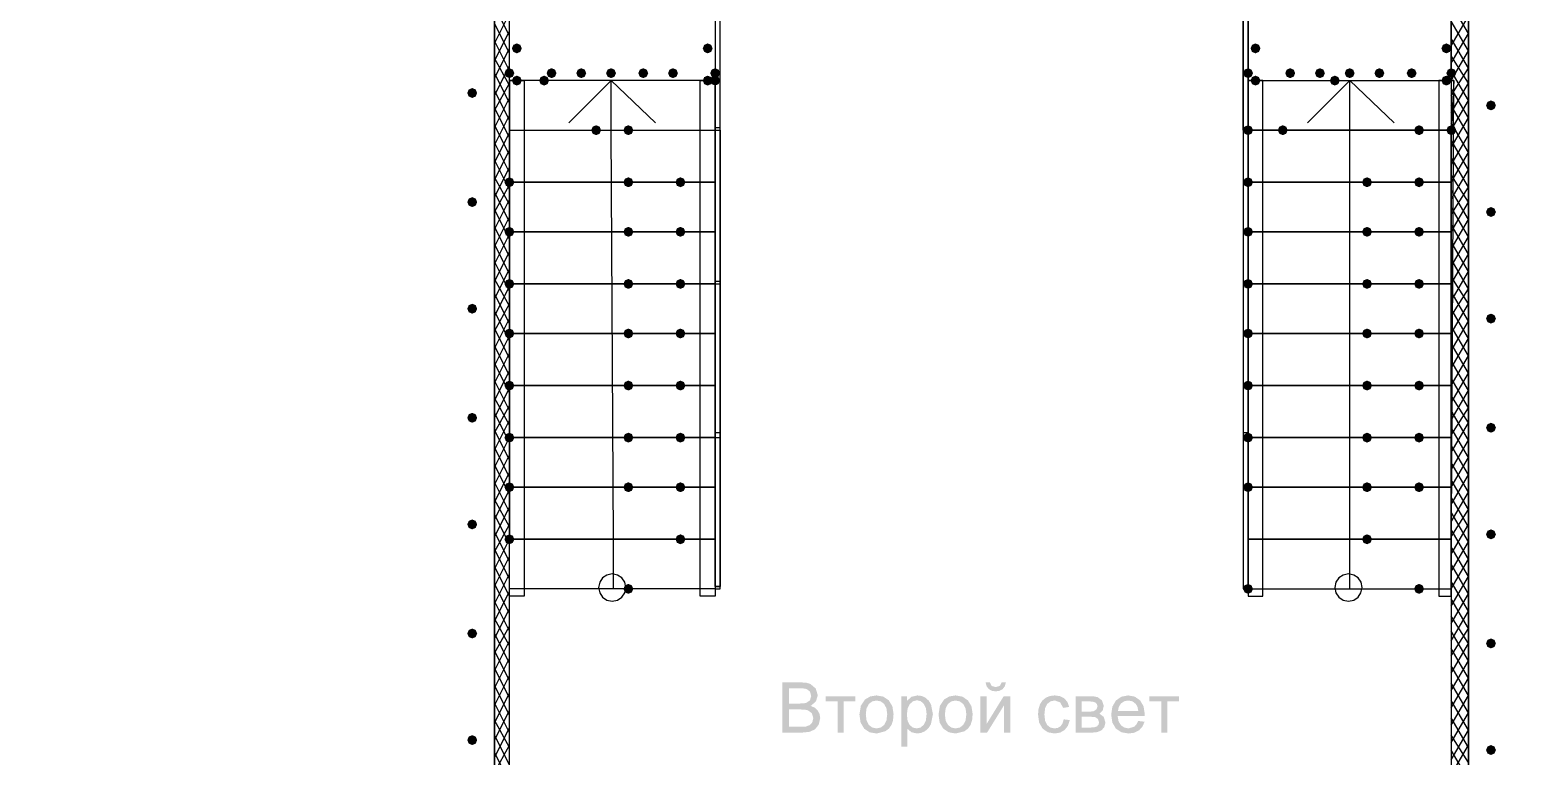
# Model space of a CAD drawing. Header units: millimetres. Extents: x 0 to 420, y 0 to 297.
# Drawn here: x 234.72 to 260.14, y 108.82 to 121.22 of the extents above; entities that cross this region are included whole.
import ezdxf

# ---------------------------------------------------------------- set-up
doc = ezdxf.new("R2010")
doc.units = ezdxf.units.MM
doc.layers.get('0').update_dxf_attribs({"linetype": 'CONTINUOUS'})

msp = doc.modelspace()

# ---------------------------------------------------------------- hatches: boundary and pattern name
at = {"true_color": 0x000007}
for points in [[(243.120333, 120.904), (243.095462, 120.844204), (243.035667, 120.819333), (242.975871, 120.844204), (242.951, 120.904), (242.975871, 120.963796), (243.035667, 120.988667), (243.095462, 120.963796)], [(246.38, 120.904), (246.355129, 120.844204), (246.295333, 120.819333), (246.235538, 120.844204), (246.210667, 120.904), (246.235537, 120.963796), (246.295333, 120.988667), (246.355129, 120.963796)], [(255.735667, 120.904), (255.710796, 120.844204), (255.651, 120.819333), (255.591204, 120.844204), (255.566333, 120.904), (255.591204, 120.963796), (255.651, 120.988667), (255.710796, 120.963796)], [(258.995333, 120.904), (258.970462, 120.844204), (258.910667, 120.819333), (258.850871, 120.844204), (258.826, 120.904), (258.850871, 120.963796), (258.910667, 120.988667), (258.970462, 120.963796)], [(242.993333, 120.480667), (242.968462, 120.420871), (242.908667, 120.396), (242.848871, 120.420871), (242.824, 120.480667), (242.848871, 120.540462), (242.908667, 120.565333), (242.968462, 120.540463)], [(243.713, 120.480667), (243.688129, 120.420871), (243.628333, 120.396), (243.568537, 120.420871), (243.543667, 120.480667), (243.568537, 120.540462), (243.628333, 120.565333), (243.688129, 120.540463)], [(244.221, 120.480667), (244.196129, 120.420871), (244.136333, 120.396), (244.076538, 120.420871), (244.051667, 120.480667), (244.076537, 120.540462), (244.136333, 120.565333), (244.196129, 120.540463)], [(244.729, 120.480667), (244.704129, 120.420871), (244.644333, 120.396), (244.584538, 120.420871), (244.559667, 120.480667), (244.584537, 120.540462), (244.644333, 120.565333), (244.704129, 120.540463)], [(245.279333, 120.480667), (245.254462, 120.420871), (245.194667, 120.396), (245.134871, 120.420871), (245.11, 120.480667), (245.134871, 120.540462), (245.194667, 120.565333), (245.254462, 120.540463)], [(245.787333, 120.480667), (245.762462, 120.420871), (245.702667, 120.396), (245.642871, 120.420871), (245.618, 120.480667), (245.642871, 120.540462), (245.702667, 120.565333), (245.762462, 120.540463)], [(246.507, 120.480667), (246.482129, 120.420871), (246.422333, 120.396), (246.362537, 120.420871), (246.337667, 120.480667), (246.362537, 120.540462), (246.422333, 120.565333), (246.482129, 120.540463)], [(255.608667, 120.480667), (255.583796, 120.420871), (255.524, 120.396), (255.464204, 120.420871), (255.439333, 120.480667), (255.464204, 120.540462), (255.524, 120.565333), (255.583796, 120.540463)], [(256.328333, 120.480667), (256.303463, 120.420871), (256.243667, 120.396), (256.183871, 120.420871), (256.159, 120.480667), (256.183871, 120.540462), (256.243667, 120.565333), (256.303462, 120.540463)], [(256.836333, 120.480667), (256.811462, 120.420871), (256.751667, 120.396), (256.691871, 120.420871), (256.667, 120.480667), (256.691871, 120.540462), (256.751667, 120.565333), (256.811462, 120.540463)], [(257.344333, 120.480667), (257.319462, 120.420871), (257.259667, 120.396), (257.199871, 120.420871), (257.175, 120.480667), (257.199871, 120.540462), (257.259667, 120.565333), (257.319462, 120.540463)], [(257.852333, 120.480667), (257.827463, 120.420871), (257.767667, 120.396), (257.707871, 120.420871), (257.683, 120.480667), (257.707871, 120.540462), (257.767667, 120.565333), (257.827462, 120.540463)], [(258.402667, 120.480667), (258.377796, 120.420871), (258.318, 120.396), (258.258204, 120.420871), (258.233333, 120.480667), (258.258204, 120.540462), (258.318, 120.565333), (258.377796, 120.540463)], [(259.08, 120.480667), (259.055129, 120.420871), (258.995333, 120.396), (258.935538, 120.420871), (258.910667, 120.480667), (258.935537, 120.540462), (258.995333, 120.565333), (259.055129, 120.540463)], [(243.120333, 120.353667), (243.095462, 120.293871), (243.035667, 120.269), (242.975871, 120.293871), (242.951, 120.353667), (242.975871, 120.413462), (243.035667, 120.438333), (243.095462, 120.413463)], [(246.38, 120.353667), (246.355129, 120.293871), (246.295333, 120.269), (246.235538, 120.293871), (246.210667, 120.353667), (246.235537, 120.413462), (246.295333, 120.438333), (246.355129, 120.413463)], [(255.735667, 120.353667), (255.710796, 120.293871), (255.651, 120.269), (255.591204, 120.293871), (255.566333, 120.353667), (255.591204, 120.413462), (255.651, 120.438333), (255.710796, 120.413463)], [(258.995333, 120.353667), (258.970462, 120.293871), (258.910667, 120.269), (258.850871, 120.293871), (258.826, 120.353667), (258.850871, 120.413462), (258.910667, 120.438333), (258.970462, 120.413463)], [(242.358333, 120.142), (242.333463, 120.082204), (242.273667, 120.057333), (242.213871, 120.082204), (242.189, 120.142), (242.213871, 120.201796), (242.273667, 120.226667), (242.333462, 120.201796)], [(259.757333, 119.930333), (259.732463, 119.870538), (259.672667, 119.845667), (259.612871, 119.870538), (259.588, 119.930333), (259.612871, 119.990129), (259.672667, 120.015), (259.732462, 119.990129)], [(242.358333, 118.279333), (242.333463, 118.219537), (242.273667, 118.194667), (242.213871, 118.219537), (242.189, 118.279333), (242.213871, 118.339129), (242.273667, 118.364), (242.333462, 118.339129)], [(259.757333, 118.11), (259.732463, 118.050204), (259.672667, 118.025333), (259.612871, 118.050204), (259.588, 118.11), (259.612871, 118.169796), (259.672667, 118.194667), (259.732462, 118.169796)], [(242.358333, 116.459), (242.333463, 116.399204), (242.273667, 116.374333), (242.213871, 116.399204), (242.189, 116.459), (242.213871, 116.518796), (242.273667, 116.543667), (242.333462, 116.518796)], [(259.757333, 116.289667), (259.732463, 116.229871), (259.672667, 116.205), (259.612871, 116.229871), (259.588, 116.289667), (259.612871, 116.349462), (259.672667, 116.374333), (259.732462, 116.349463)], [(242.358333, 114.596333), (242.333463, 114.536537), (242.273667, 114.511667), (242.213871, 114.536537), (242.189, 114.596333), (242.213871, 114.656129), (242.273667, 114.681), (242.333462, 114.656129)], [(259.757333, 114.427), (259.732463, 114.367204), (259.672667, 114.342333), (259.612871, 114.367204), (259.588, 114.427), (259.612871, 114.486796), (259.672667, 114.511667), (259.732462, 114.486796)], [(242.358333, 112.776), (242.333463, 112.716204), (242.273667, 112.691333), (242.213871, 112.716204), (242.189, 112.776), (242.213871, 112.835796), (242.273667, 112.860667), (242.333462, 112.835796)], [(259.757333, 112.606667), (259.732463, 112.546871), (259.672667, 112.522), (259.612871, 112.546871), (259.588, 112.606667), (259.612871, 112.666462), (259.672667, 112.691333), (259.732462, 112.666463)], [(242.358333, 110.913333), (242.333463, 110.853537), (242.273667, 110.828667), (242.213871, 110.853537), (242.189, 110.913333), (242.213871, 110.973129), (242.273667, 110.998), (242.333462, 110.973129)], [(259.757333, 110.744), (259.732463, 110.684204), (259.672667, 110.659333), (259.612871, 110.684204), (259.588, 110.744), (259.612871, 110.803796), (259.672667, 110.828667), (259.732462, 110.803796)], [(248.312986, 109.84177), (248.81845, 109.84177), (248.81845, 109.754678), (248.618359, 109.754678), (248.618359, 109.22), (248.513628, 109.22), (248.513628, 109.754678), (248.312986, 109.754678)], [(252.375451, 109.447651), (252.47908, 109.434422), (252.448556, 109.33858), (252.391988, 109.266302), (252.313853, 109.220689), (252.220008, 109.205668), (252.10508, 109.226407), (252.014956, 109.288901), (251.956665, 109.390601), (251.937235, 109.52868), (251.945503, 109.623076), (251.970308, 109.705069), (252.012407, 109.77087), (252.072283, 109.818068), (252.143321, 109.846594), (252.22056, 109.856102), (252.312613, 109.843286), (252.386475, 109.804839), (252.439392, 109.742827), (252.469158, 109.659318), (252.366632, 109.643333), (252.314266, 109.737591), (252.224969, 109.769561), (252.152553, 109.755161), (252.095434, 109.712235), (252.058227, 109.638165), (252.045824, 109.531436), (252.057813, 109.423122), (252.09378, 109.349535), (252.148902, 109.306885), (252.218906, 109.29276), (252.275888, 109.302268), (252.322534, 109.330794), (252.356434, 109.378887)], [(253.840314, 109.84177), (254.345778, 109.84177), (254.345778, 109.754678), (254.145687, 109.754678), (254.145687, 109.22), (254.040956, 109.22), (254.040956, 109.754678), (253.840314, 109.754678)], [(242.358333, 109.093), (242.333463, 109.033204), (242.273667, 109.008333), (242.213871, 109.033204), (242.189, 109.093), (242.213871, 109.152796), (242.273667, 109.177667), (242.333462, 109.152796)], [(259.757333, 108.923667), (259.732463, 108.863871), (259.672667, 108.839), (259.612871, 108.863871), (259.588, 108.923667), (259.612871, 108.983462), (259.672667, 109.008333), (259.732462, 108.983463)]]:
    msp.add_hatch(color=0, dxfattribs=at).paths.add_polyline_path(points, flags=0)
at = {"true_color": 0x0000fe}
for points in [[(243.586, 120.353667), (243.561129, 120.293871), (243.501333, 120.269), (243.441538, 120.293871), (243.416667, 120.353667), (243.441537, 120.413462), (243.501333, 120.438333), (243.561129, 120.413463)], [(246.507, 120.353667), (246.482129, 120.293871), (246.422333, 120.269), (246.362537, 120.293871), (246.337667, 120.353667), (246.362537, 120.413462), (246.422333, 120.438333), (246.482129, 120.413463)], [(246.507, 120.353667), (246.482129, 120.293871), (246.422333, 120.269), (246.362537, 120.293871), (246.337667, 120.353667), (246.362537, 120.413462), (246.422333, 120.438333), (246.482129, 120.413463)], [(257.090333, 120.353667), (257.065462, 120.293871), (257.005667, 120.269), (256.945871, 120.293871), (256.921, 120.353667), (256.945871, 120.413462), (257.005667, 120.438333), (257.065462, 120.413463)], [(244.475, 119.507), (244.450129, 119.447204), (244.390333, 119.422333), (244.330537, 119.447204), (244.305667, 119.507), (244.330537, 119.566796), (244.390333, 119.591667), (244.450129, 119.566796)], [(245.025333, 119.507), (245.000462, 119.447204), (244.940667, 119.422333), (244.880871, 119.447204), (244.856, 119.507), (244.880871, 119.566796), (244.940667, 119.591667), (245.000462, 119.566796)], [(255.608667, 119.507), (255.583796, 119.447204), (255.524, 119.422333), (255.464204, 119.447204), (255.439333, 119.507), (255.464204, 119.566796), (255.524, 119.591667), (255.583796, 119.566796)], [(255.608667, 119.507), (255.583796, 119.447204), (255.524, 119.422333), (255.464204, 119.447204), (255.439333, 119.507), (255.464204, 119.566796), (255.524, 119.591667), (255.583796, 119.566796)], [(256.201333, 119.507), (256.176462, 119.447204), (256.116667, 119.422333), (256.056871, 119.447204), (256.032, 119.507), (256.056871, 119.566796), (256.116667, 119.591667), (256.176462, 119.566796)], [(258.529667, 119.507), (258.504796, 119.447204), (258.445, 119.422333), (258.385204, 119.447204), (258.360333, 119.507), (258.385204, 119.566796), (258.445, 119.591667), (258.504796, 119.566796)], [(259.08, 119.507), (259.055129, 119.447204), (258.995333, 119.422333), (258.935538, 119.447204), (258.910667, 119.507), (258.935537, 119.566796), (258.995333, 119.591667), (259.055129, 119.566796)], [(242.993333, 118.618), (242.968462, 118.558204), (242.908667, 118.533333), (242.848871, 118.558204), (242.824, 118.618), (242.848871, 118.677796), (242.908667, 118.702667), (242.968462, 118.677796)], [(245.025333, 118.618), (245.000462, 118.558204), (244.940667, 118.533333), (244.880871, 118.558204), (244.856, 118.618), (244.880871, 118.677796), (244.940667, 118.702667), (245.000462, 118.677796)], [(245.914333, 118.618), (245.889462, 118.558204), (245.829667, 118.533333), (245.769871, 118.558204), (245.745, 118.618), (245.769871, 118.677796), (245.829667, 118.702667), (245.889462, 118.677796)], [(255.608667, 118.618), (255.583796, 118.558204), (255.524, 118.533333), (255.464204, 118.558204), (255.439333, 118.618), (255.464204, 118.677796), (255.524, 118.702667), (255.583796, 118.677796)], [(257.640667, 118.618), (257.615796, 118.558204), (257.556, 118.533333), (257.496204, 118.558204), (257.471333, 118.618), (257.496204, 118.677796), (257.556, 118.702667), (257.615796, 118.677796)], [(258.529667, 118.618), (258.504796, 118.558204), (258.445, 118.533333), (258.385204, 118.558204), (258.360333, 118.618), (258.385204, 118.677796), (258.445, 118.702667), (258.504796, 118.677796)], [(242.993333, 117.771333), (242.968462, 117.711537), (242.908667, 117.686667), (242.848871, 117.711537), (242.824, 117.771333), (242.848871, 117.831129), (242.908667, 117.856), (242.968462, 117.831129)], [(245.025333, 117.771333), (245.000462, 117.711537), (244.940667, 117.686667), (244.880871, 117.711537), (244.856, 117.771333), (244.880871, 117.831129), (244.940667, 117.856), (245.000462, 117.831129)], [(245.914333, 117.771333), (245.889462, 117.711537), (245.829667, 117.686667), (245.769871, 117.711537), (245.745, 117.771333), (245.769871, 117.831129), (245.829667, 117.856), (245.889462, 117.831129)], [(255.608667, 117.771333), (255.583796, 117.711537), (255.524, 117.686667), (255.464204, 117.711537), (255.439333, 117.771333), (255.464204, 117.831129), (255.524, 117.856), (255.583796, 117.831129)], [(257.640667, 117.771333), (257.615796, 117.711537), (257.556, 117.686667), (257.496204, 117.711537), (257.471333, 117.771333), (257.496204, 117.831129), (257.556, 117.856), (257.615796, 117.831129)], [(258.529667, 117.771333), (258.504796, 117.711537), (258.445, 117.686667), (258.385204, 117.711537), (258.360333, 117.771333), (258.385204, 117.831129), (258.445, 117.856), (258.504796, 117.831129)], [(242.993333, 116.882333), (242.968462, 116.822537), (242.908667, 116.797667), (242.848871, 116.822537), (242.824, 116.882333), (242.848871, 116.942129), (242.908667, 116.967), (242.968462, 116.942129)], [(245.025333, 116.882333), (245.000462, 116.822537), (244.940667, 116.797667), (244.880871, 116.822537), (244.856, 116.882333), (244.880871, 116.942129), (244.940667, 116.967), (245.000462, 116.942129)], [(245.914333, 116.882333), (245.889462, 116.822537), (245.829667, 116.797667), (245.769871, 116.822537), (245.745, 116.882333), (245.769871, 116.942129), (245.829667, 116.967), (245.889462, 116.942129)], [(255.608667, 116.882333), (255.583796, 116.822537), (255.524, 116.797667), (255.464204, 116.822537), (255.439333, 116.882333), (255.464204, 116.942129), (255.524, 116.967), (255.583796, 116.942129)], [(257.640667, 116.882333), (257.615796, 116.822537), (257.556, 116.797667), (257.496204, 116.822537), (257.471333, 116.882333), (257.496204, 116.942129), (257.556, 116.967), (257.615796, 116.942129)], [(258.529667, 116.882333), (258.504796, 116.822537), (258.445, 116.797667), (258.385204, 116.822537), (258.360333, 116.882333), (258.385204, 116.942129), (258.445, 116.967), (258.504796, 116.942129)], [(242.993333, 116.035667), (242.968462, 115.975871), (242.908667, 115.951), (242.848871, 115.975871), (242.824, 116.035667), (242.848871, 116.095462), (242.908667, 116.120333), (242.968462, 116.095463)], [(245.025333, 116.035667), (245.000462, 115.975871), (244.940667, 115.951), (244.880871, 115.975871), (244.856, 116.035667), (244.880871, 116.095462), (244.940667, 116.120333), (245.000462, 116.095463)], [(245.914333, 116.035667), (245.889462, 115.975871), (245.829667, 115.951), (245.769871, 115.975871), (245.745, 116.035667), (245.769871, 116.095462), (245.829667, 116.120333), (245.889462, 116.095463)], [(255.608667, 116.035667), (255.583796, 115.975871), (255.524, 115.951), (255.464204, 115.975871), (255.439333, 116.035667), (255.464204, 116.095462), (255.524, 116.120333), (255.583796, 116.095463)], [(255.608667, 116.035667), (255.583796, 115.975871), (255.524, 115.951), (255.464204, 115.975871), (255.439333, 116.035667), (255.464204, 116.095462), (255.524, 116.120333), (255.583796, 116.095463)], [(257.640667, 116.035667), (257.615796, 115.975871), (257.556, 115.951), (257.496204, 115.975871), (257.471333, 116.035667), (257.496204, 116.095462), (257.556, 116.120333), (257.615796, 116.095463)], [(258.529667, 116.035667), (258.504796, 115.975871), (258.445, 115.951), (258.385204, 115.975871), (258.360333, 116.035667), (258.385204, 116.095462), (258.445, 116.120333), (258.504796, 116.095463)], [(242.993333, 115.146667), (242.968462, 115.086871), (242.908667, 115.062), (242.848871, 115.086871), (242.824, 115.146667), (242.848871, 115.206462), (242.908667, 115.231333), (242.968462, 115.206463)], [(242.993333, 115.146667), (242.968462, 115.086871), (242.908667, 115.062), (242.848871, 115.086871), (242.824, 115.146667), (242.848871, 115.206462), (242.908667, 115.231333), (242.968462, 115.206463)], [(245.025333, 115.146667), (245.000462, 115.086871), (244.940667, 115.062), (244.880871, 115.086871), (244.856, 115.146667), (244.880871, 115.206462), (244.940667, 115.231333), (245.000462, 115.206463)], [(245.914333, 115.146667), (245.889462, 115.086871), (245.829667, 115.062), (245.769871, 115.086871), (245.745, 115.146667), (245.769871, 115.206462), (245.829667, 115.231333), (245.889462, 115.206463)], [(255.608667, 115.146667), (255.583796, 115.086871), (255.524, 115.062), (255.464204, 115.086871), (255.439333, 115.146667), (255.464204, 115.206462), (255.524, 115.231333), (255.583796, 115.206463)], [(255.608667, 115.146667), (255.583796, 115.086871), (255.524, 115.062), (255.464204, 115.086871), (255.439333, 115.146667), (255.464204, 115.206462), (255.524, 115.231333), (255.583796, 115.206463)], [(257.640667, 115.146667), (257.615796, 115.086871), (257.556, 115.062), (257.496204, 115.086871), (257.471333, 115.146667), (257.496204, 115.206462), (257.556, 115.231333), (257.615796, 115.206463)], [(258.529667, 115.146667), (258.504796, 115.086871), (258.445, 115.062), (258.385204, 115.086871), (258.360333, 115.146667), (258.385204, 115.206462), (258.445, 115.231333), (258.504796, 115.206463)], [(242.993333, 114.257667), (242.968462, 114.197871), (242.908667, 114.173), (242.848871, 114.197871), (242.824, 114.257667), (242.848871, 114.317462), (242.908667, 114.342333), (242.968462, 114.317463)], [(242.993333, 114.257667), (242.968462, 114.197871), (242.908667, 114.173), (242.848871, 114.197871), (242.824, 114.257667), (242.848871, 114.317462), (242.908667, 114.342333), (242.968462, 114.317463)], [(245.025333, 114.257667), (245.000462, 114.197871), (244.940667, 114.173), (244.880871, 114.197871), (244.856, 114.257667), (244.880871, 114.317462), (244.940667, 114.342333), (245.000462, 114.317463)], [(245.914333, 114.257667), (245.889462, 114.197871), (245.829667, 114.173), (245.769871, 114.197871), (245.745, 114.257667), (245.769871, 114.317462), (245.829667, 114.342333), (245.889462, 114.317463)], [(255.608667, 114.257667), (255.583796, 114.197871), (255.524, 114.173), (255.464204, 114.197871), (255.439333, 114.257667), (255.464204, 114.317462), (255.524, 114.342333), (255.583796, 114.317463)], [(257.640667, 114.257667), (257.615796, 114.197871), (257.556, 114.173), (257.496204, 114.197871), (257.471333, 114.257667), (257.496204, 114.317462), (257.556, 114.342333), (257.615796, 114.317463)], [(258.529667, 114.257667), (258.504796, 114.197871), (258.445, 114.173), (258.385204, 114.197871), (258.360333, 114.257667), (258.385204, 114.317462), (258.445, 114.342333), (258.504796, 114.317463)], [(242.993333, 113.411), (242.968462, 113.351204), (242.908667, 113.326333), (242.848871, 113.351204), (242.824, 113.411), (242.848871, 113.470796), (242.908667, 113.495667), (242.968462, 113.470796)], [(245.025333, 113.411), (245.000462, 113.351204), (244.940667, 113.326333), (244.880871, 113.351204), (244.856, 113.411), (244.880871, 113.470796), (244.940667, 113.495667), (245.000462, 113.470796)], [(245.914333, 113.411), (245.889462, 113.351204), (245.829667, 113.326333), (245.769871, 113.351204), (245.745, 113.411), (245.769871, 113.470796), (245.829667, 113.495667), (245.889462, 113.470796)], [(255.608667, 113.411), (255.583796, 113.351204), (255.524, 113.326333), (255.464204, 113.351204), (255.439333, 113.411), (255.464204, 113.470796), (255.524, 113.495667), (255.583796, 113.470796)], [(255.608667, 113.411), (255.583796, 113.351204), (255.524, 113.326333), (255.464204, 113.351204), (255.439333, 113.411), (255.464204, 113.470796), (255.524, 113.495667), (255.583796, 113.470796)], [(257.640667, 113.411), (257.615796, 113.351204), (257.556, 113.326333), (257.496204, 113.351204), (257.471333, 113.411), (257.496204, 113.470796), (257.556, 113.495667), (257.615796, 113.470796)], [(258.529667, 113.411), (258.504796, 113.351204), (258.445, 113.326333), (258.385204, 113.351204), (258.360333, 113.411), (258.385204, 113.470796), (258.445, 113.495667), (258.504796, 113.470796)], [(242.993333, 112.522), (242.968462, 112.462204), (242.908667, 112.437333), (242.848871, 112.462204), (242.824, 112.522), (242.848871, 112.581796), (242.908667, 112.606667), (242.968462, 112.581796)], [(242.993333, 112.522), (242.968462, 112.462204), (242.908667, 112.437333), (242.848871, 112.462204), (242.824, 112.522), (242.848871, 112.581796), (242.908667, 112.606667), (242.968462, 112.581796)], [(242.993333, 112.522), (242.968462, 112.462204), (242.908667, 112.437333), (242.848871, 112.462204), (242.824, 112.522), (242.848871, 112.581796), (242.908667, 112.606667), (242.968462, 112.581796)], [(245.914333, 112.522), (245.889462, 112.462204), (245.829667, 112.437333), (245.769871, 112.462204), (245.745, 112.522), (245.769871, 112.581796), (245.829667, 112.606667), (245.889462, 112.581796)], [(245.914333, 112.522), (245.889462, 112.462204), (245.829667, 112.437333), (245.769871, 112.462204), (245.745, 112.522), (245.769871, 112.581796), (245.829667, 112.606667), (245.889462, 112.581796)], [(257.640667, 112.522), (257.615796, 112.462204), (257.556, 112.437333), (257.496204, 112.462204), (257.471333, 112.522), (257.496204, 112.581796), (257.556, 112.606667), (257.615796, 112.581796)], [(257.640667, 112.522), (257.615796, 112.462204), (257.556, 112.437333), (257.496204, 112.462204), (257.471333, 112.522), (257.496204, 112.581796), (257.556, 112.606667), (257.615796, 112.581796)], [(245.025333, 111.675333), (245.000462, 111.615538), (244.940667, 111.590667), (244.880871, 111.615538), (244.856, 111.675333), (244.880871, 111.735129), (244.940667, 111.76), (245.000462, 111.735129)], [(255.608667, 111.675333), (255.583796, 111.615538), (255.524, 111.590667), (255.464204, 111.615538), (255.439333, 111.675333), (255.464204, 111.735129), (255.524, 111.76), (255.583796, 111.735129)], [(255.608667, 111.675333), (255.583796, 111.615538), (255.524, 111.590667), (255.464204, 111.615538), (255.439333, 111.675333), (255.464204, 111.735129), (255.524, 111.76), (255.583796, 111.735129)], [(258.529667, 111.675333), (258.504796, 111.615538), (258.445, 111.590667), (258.385204, 111.615538), (258.360333, 111.675333), (258.385204, 111.735129), (258.445, 111.76), (258.504796, 111.735129)]]:
    msp.add_hatch(color=0, dxfattribs=at).paths.add_polyline_path(points, flags=0)
at = {"true_color": 0x000007}
h = msp.add_hatch(color=0, dxfattribs=at)
h.paths.add_polyline_path([(247.568311, 109.22), (247.568311, 110.078793), (247.890772, 110.078793), (247.979104, 110.072178), (248.048419, 110.052335), (248.141574, 109.972408), (248.175199, 109.858858), (248.145433, 109.75523), (248.055034, 109.676957), (248.124004, 109.645676), (248.175199, 109.598684), (248.20648, 109.538878), (248.217091, 109.469149), (248.191184, 109.356701), (248.128345, 109.276775), (248.034087, 109.234331), (247.895732, 109.22)], flags=0)
h.paths.add_polyline_path([(247.682412, 109.717747), (247.86762, 109.717747), (247.932457, 109.720227), (247.97621, 109.727669), (248.041253, 109.770664), (248.063302, 109.845629), (248.042907, 109.920594), (247.984478, 109.965243), (247.932802, 109.9742), (247.85384, 109.977369), (247.682412, 109.977369)], flags=0)
h.paths.add_polyline_path([(247.682412, 109.321423), (247.895732, 109.321423), (247.973454, 109.325282), (248.038497, 109.348984), (248.082043, 109.396388), (248.099131, 109.469149), (248.074326, 109.552382), (248.005976, 109.601992), (247.952714, 109.612672), (247.88085, 109.616323), (247.682412, 109.616323)], flags=0)
h = msp.add_hatch(color=0, dxfattribs=at)
h.paths.add_polyline_path([(250.95242, 109.84177), (251.058253, 109.84177), (251.058253, 109.367725), (251.350398, 109.84177), (251.463948, 109.84177), (251.463948, 109.22), (251.358666, 109.22), (251.358666, 109.691289), (251.066522, 109.22), (250.95242, 109.22)], flags=0)
h.paths.add_polyline_path([(251.315671, 110.077691), (251.38788, 110.077691), (251.369759, 110.012716), (251.333861, 109.964691), (251.281771, 109.935201), (251.214799, 109.925555), (251.147344, 109.935201), (251.095185, 109.964691), (251.059356, 110.012303), (251.041717, 110.077691), (251.113926, 110.077691), (251.145897, 110.017608), (251.211491, 109.998316), (251.283149, 110.017057)], flags=0)
h = msp.add_hatch(color=0, dxfattribs=at)
h.paths.add_polyline_path([(248.887002, 109.530885), (248.911049, 109.681367), (248.983465, 109.7872), (249.071935, 109.838808), (249.178595, 109.856102), (249.295108, 109.835018), (249.388057, 109.771766), (249.449104, 109.671652), (249.469636, 109.539704), (249.46061, 109.432149), (249.433807, 109.350638), (249.389503, 109.289522), (249.329077, 109.243702), (249.178595, 109.205668), (249.060428, 109.226476), (248.967479, 109.289453), (248.906983, 109.391565)], flags=0)
h.paths.add_polyline_path([(248.995591, 109.530885), (249.008476, 109.426223), (249.047405, 109.35174), (249.106179, 109.307367), (249.178595, 109.29276), (249.250528, 109.307643), (249.309233, 109.352291), (249.348438, 109.427808), (249.361598, 109.534743), (249.348438, 109.63596), (249.309233, 109.709479), (249.250115, 109.754127), (249.178595, 109.76901), (249.106179, 109.754127), (249.047405, 109.709479), (249.008476, 109.635065)], flags=0)
h = msp.add_hatch(color=0, dxfattribs=at)
h.paths.add_polyline_path([(249.601565, 108.981875), (249.601565, 109.84177), (249.698028, 109.84177), (249.698028, 109.761293), (249.774096, 109.8324), (249.878276, 109.856102), (249.952827, 109.845767), (250.018284, 109.814761), (250.071752, 109.765151), (250.110337, 109.699006), (250.141756, 109.535846), (250.107581, 109.363867), (250.065344, 109.296067), (250.007811, 109.246458), (249.940838, 109.215934), (249.870559, 109.205668), (249.776301, 109.227717), (249.707399, 109.284492), (249.707399, 108.981875)], flags=0)
h.paths.add_polyline_path([(249.697477, 109.527578), (249.709535, 109.422916), (249.745984, 109.350086), (249.799314, 109.306954), (249.863393, 109.29276), (249.928712, 109.307367), (249.984109, 109.35174), (250.021591, 109.427532), (250.034269, 109.536397), (250.021936, 109.639819), (249.985211, 109.713888), (249.93133, 109.758537), (249.868354, 109.77342), (249.804688, 109.75771), (249.749291, 109.710581), (249.710362, 109.633342)], flags=0)
h = msp.add_hatch(color=0, dxfattribs=at)
h.paths.add_polyline_path([(250.237856, 109.530885), (250.261903, 109.681367), (250.334319, 109.7872), (250.422789, 109.838808), (250.529449, 109.856102), (250.645962, 109.835018), (250.738911, 109.771766), (250.799958, 109.671652), (250.820491, 109.539704), (250.811465, 109.432149), (250.784662, 109.350638), (250.740358, 109.289522), (250.679931, 109.243702), (250.529449, 109.205668), (250.411283, 109.226476), (250.318334, 109.289453), (250.257838, 109.391565)], flags=0)
h.paths.add_polyline_path([(250.346446, 109.530885), (250.359331, 109.426223), (250.39826, 109.35174), (250.457033, 109.307367), (250.529449, 109.29276), (250.601383, 109.307643), (250.660087, 109.352291), (250.699293, 109.427808), (250.712453, 109.534743), (250.699293, 109.63596), (250.660087, 109.709479), (250.60097, 109.754127), (250.529449, 109.76901), (250.457033, 109.754127), (250.39826, 109.709479), (250.359331, 109.635065)], flags=0)
h = msp.add_hatch(color=0, dxfattribs=at)
h.paths.add_polyline_path([(252.577707, 109.84177), (252.820241, 109.84177), (252.898307, 109.83805), (252.953635, 109.826888), (253.028601, 109.772317), (253.06002, 109.676957), (253.041279, 109.599236), (252.986157, 109.544114), (253.058917, 109.488993), (253.088132, 109.394184), (253.069046, 109.316738), (253.024742, 109.262443), (252.954049, 109.230473), (252.857724, 109.22), (252.577707, 109.22)], flags=0)
h.paths.add_polyline_path([(252.682989, 109.579943), (252.795437, 109.579943), (252.852005, 109.581666), (252.88749, 109.587109), (252.932689, 109.615772), (252.953084, 109.667035), (252.944127, 109.708445), (252.917806, 109.735386), (252.870677, 109.749786), (252.798744, 109.754678), (252.682989, 109.754678)], flags=0)
h.paths.add_polyline_path([(252.682989, 109.30654), (252.821895, 109.30654), (252.897136, 109.311639), (252.944265, 109.327487), (252.969758, 109.355667), (252.979542, 109.399145), (252.96025, 109.454266), (252.910089, 109.486788), (252.810319, 109.493402), (252.682989, 109.493402)], flags=0)
h = msp.add_hatch(color=0, dxfattribs=at)
h.paths.add_polyline_path([(253.647751, 109.420091), (253.756892, 109.406862), (253.719684, 109.321974), (253.66098, 109.258585), (253.581674, 109.218897), (253.482938, 109.205668), (253.360637, 109.226476), (253.266861, 109.289453), (253.206848, 109.390738), (253.186935, 109.525924), (253.206916, 109.66483), (253.267412, 109.76901), (253.36043, 109.83426), (253.477425, 109.856102), (253.590287, 109.834742), (253.680824, 109.771215), (253.740355, 109.668758), (253.760199, 109.531987), (253.759648, 109.503875), (253.295524, 109.503875), (253.312888, 109.413338), (253.353402, 109.346779), (253.412037, 109.306127), (253.483489, 109.29276), (253.582707, 109.323077), (253.619157, 109.362282)], flags=0)
h.paths.add_polyline_path([(253.301588, 109.590967), (253.648853, 109.590967), (253.635211, 109.65918), (253.609166, 109.708376), (253.550875, 109.754265), (253.478528, 109.769561), (253.411555, 109.757228), (253.356158, 109.720503), (253.317711, 109.663797)], flags=0)

# ---------------------------------------------------------------- linework, layer by layer
at = {"color": 0, "true_color": 0x000007}
for points in [[(393.361333, 220.810667), (259.291667, 220.810667), (259.291667, 189.780333), (242.612333, 189.780333), (242.612333, 220.810667), (108.585, 220.810667), (108.585, 104.14), (242.654667, 104.14), (242.654667, 135.128), (259.291667, 135.128), (259.291667, 104.14), (393.361333, 104.14)], [(242.612333, 220.429667), (242.612333, 189.780333), (259.291667, 189.780333), (259.291667, 220.429667), (393.022667, 220.429667), (393.022667, 104.478667), (259.291667, 104.478667), (259.291667, 135.128), (242.654667, 135.128), (242.654667, 104.478667), (108.923667, 104.478667), (108.923667, 220.429667)], [(246.507, 119.507), (246.507, 111.717667), (246.422333, 111.717667), (246.422333, 119.507), (246.422333, 111.717667), (246.507, 111.717667), (246.507, 119.507), (246.507, 122.174), (246.507, 135.043333), (255.439333, 135.043333), (255.439333, 122.174), (255.439333, 119.507), (255.439333, 111.717667), (255.524, 111.717667), (255.524, 119.507), (255.524, 122.174), (255.524, 135.128), (246.422333, 135.128), (246.422333, 122.174), (246.422333, 119.507), (246.422333, 111.717667), (246.507, 111.717667)], [(242.908667, 122.978333), (246.422333, 122.978333), (246.422333, 120.353667), (242.908667, 120.353667)], [(258.995333, 122.978333), (255.524, 122.978333), (255.524, 120.353667), (258.995333, 120.353667)], [(242.908667, 111.548333), (242.908667, 111.675333), (242.908667, 120.353667), (243.162667, 120.353667), (243.162667, 111.675333), (243.162667, 111.548333)], [(246.422333, 119.507), (246.422333, 120.353667), (242.908667, 120.353667), (242.908667, 119.507), (246.422333, 119.507), (246.422333, 118.618), (242.908667, 118.618), (242.908667, 119.507)], [(246.168333, 111.548333), (246.168333, 111.675333), (246.168333, 120.353667), (246.422333, 120.353667), (246.422333, 111.675333), (246.422333, 111.548333)], [(255.778, 111.548333), (255.778, 111.675333), (255.778, 120.353667), (255.524, 120.353667), (255.524, 111.675333), (255.524, 111.548333)], [(255.524, 119.507), (255.524, 120.353667), (259.037667, 120.353667), (258.995333, 119.507), (255.524, 119.507), (255.524, 118.618), (258.995333, 118.618), (258.995333, 119.507)], [(258.995333, 111.548333), (258.995333, 111.675333), (259.037667, 120.353667), (258.783667, 120.353667), (258.783667, 111.675333), (258.783667, 111.548333)], [(246.422333, 119.507), (246.464667, 119.507), (246.507, 119.507), (246.507, 119.549333), (246.464667, 119.549333), (246.422333, 119.549333)], [(246.507, 119.507), (246.507, 111.717667), (246.422333, 111.717667), (246.422333, 119.507), (246.422333, 111.717667), (246.507, 111.717667)], [(255.439333, 119.507), (255.524, 119.507), (255.524, 119.549333), (255.439333, 119.549333)], [(242.908667, 118.618), (246.422333, 118.618), (246.422333, 117.771333), (242.908667, 117.771333)], [(258.995333, 118.618), (255.524, 118.618), (255.524, 117.771333), (258.995333, 117.771333)], [(242.908667, 117.771333), (246.422333, 117.771333), (246.422333, 116.882333), (242.908667, 116.882333)], [(258.995333, 117.771333), (255.524, 117.771333), (255.524, 116.882333), (258.995333, 116.882333)], [(242.908667, 116.882333), (246.422333, 116.882333), (246.422333, 116.035667), (242.908667, 116.035667)], [(246.507, 116.924667), (246.422333, 116.924667), (246.422333, 116.882333), (246.507, 116.882333)], [(255.439333, 116.882333), (255.524, 116.882333), (255.524, 116.924667), (255.439333, 116.924667)], [(258.995333, 116.882333), (255.524, 116.882333), (255.524, 116.035667), (258.995333, 116.035667)], [(242.908667, 116.035667), (246.422333, 116.035667), (246.422333, 115.146667), (242.908667, 115.146667)], [(258.995333, 116.035667), (255.524, 116.035667), (255.524, 115.146667), (258.995333, 115.146667)], [(242.908667, 115.146667), (246.422333, 115.146667), (246.422333, 114.257667), (242.908667, 114.257667)], [(258.995333, 115.146667), (255.524, 115.146667), (255.524, 114.257667), (258.995333, 114.257667)], [(242.908667, 114.257667), (246.422333, 114.257667), (246.422333, 113.411), (242.908667, 113.411)], [(246.507, 114.342333), (246.422333, 114.342333), (246.422333, 114.257667), (246.507, 114.257667)], [(255.439333, 114.257667), (255.524, 114.257667), (255.524, 114.342333), (255.439333, 114.342333)], [(258.995333, 114.257667), (255.524, 114.257667), (255.524, 113.411), (258.995333, 113.411)], [(242.908667, 113.411), (246.422333, 113.411), (246.422333, 112.522), (242.908667, 112.522)], [(258.995333, 113.411), (255.524, 113.411), (255.524, 112.522), (258.995333, 112.522)], [(242.908667, 112.522), (246.422333, 112.522), (246.422333, 111.675333), (242.908667, 111.675333)], [(258.995333, 112.522), (255.524, 112.522), (255.524, 111.675333), (258.995333, 111.675333)], [(246.422333, 111.717667), (246.422333, 111.675333), (246.464667, 111.675333), (246.507, 111.675333), (246.507, 111.717667), (246.464667, 111.717667)], [(255.524, 111.717667), (255.481667, 111.717667), (255.439333, 111.717667), (255.439333, 111.675333), (255.481667, 111.675333), (255.524, 111.675333)]]:
    msp.add_lwpolyline(points, close=True, dxfattribs=at)
at = {"color": 0, "true_color": 0x0000fe}
msp.add_lwpolyline([(242.612333, 220.429667), (108.923667, 220.429667), (108.923667, 104.478667), (242.654667, 104.478667), (242.654667, 135.128), (259.291667, 135.128), (259.291667, 104.478667), (393.022667, 104.478667), (393.022667, 220.429667), (259.291667, 220.429667), (259.291667, 189.780333), (242.612333, 189.780333)], close=True, dxfattribs=at)
at = {"color": 0, "true_color": 0x00002b}
for points in [[(225.044, 138.641667), (225.044, 104.14), (242.654667, 104.14), (242.654667, 138.641667)], [(259.291667, 104.14), (276.902333, 104.14), (276.902333, 138.641667), (259.291667, 138.641667)]]:
    msp.add_lwpolyline(points, close=True, dxfattribs=at)
at = {"color": 0, "true_color": 0x000007}
for points in [[(242.654667, 138.641667), (242.654667, 104.14)], [(242.908667, 104.14), (242.908667, 138.641667)], [(258.995333, 138.641667), (258.995333, 104.14)], [(259.291667, 104.14), (259.291667, 138.641667)], [(246.422333, 122.174), (246.422333, 119.507)], [(246.422333, 122.174), (246.422333, 119.507)], [(246.422333, 122.174), (246.422333, 119.507)], [(246.422333, 122.174), (246.422333, 119.507)], [(246.507, 119.507), (246.507, 122.174)], [(246.507, 119.507), (246.507, 122.174)], [(246.507, 119.507), (246.507, 122.174)], [(246.507, 119.507), (246.507, 122.174)], [(255.439333, 119.507), (255.439333, 122.174), (255.439333, 119.507), (255.439333, 111.717667), (255.524, 111.717667), (255.524, 119.507), (255.524, 122.174), (255.524, 119.507)], [(255.439333, 119.507), (255.439333, 122.174), (255.439333, 119.507), (255.439333, 111.717667), (255.524, 111.717667), (255.524, 119.507), (255.524, 122.174), (255.524, 119.507)], [(242.908667, 121.115667), (242.654667, 121.623667)], [(259.291667, 121.158), (258.995333, 121.666)], [(242.654667, 120.988667), (242.908667, 121.496667)], [(242.908667, 120.819333), (242.654667, 121.327333)], [(258.995333, 120.946333), (259.291667, 121.454333)], [(259.291667, 120.861667), (258.995333, 121.369667)], [(242.654667, 120.692333), (242.908667, 121.200333)], [(242.908667, 120.523), (242.654667, 121.031)], [(258.995333, 120.65), (259.291667, 121.158)], [(259.291667, 120.565333), (258.995333, 121.073333)], [(242.654667, 120.396), (242.908667, 120.904)], [(258.995333, 120.353667), (259.291667, 120.861667)], [(259.291667, 120.311333), (258.995333, 120.777)], [(242.908667, 120.269), (242.654667, 120.734667)], [(242.654667, 120.099667), (242.908667, 120.607667)], [(258.995333, 120.099667), (259.291667, 120.565333)], [(259.291667, 120.015), (258.995333, 120.523)], [(242.908667, 119.972667), (242.654667, 120.480667)], [(242.654667, 119.845667), (242.908667, 120.311333)], [(244.644333, 120.353667), (243.924667, 119.634)], [(244.686667, 111.675333), (244.686667, 112.522), (244.644333, 119.507), (244.644333, 120.353667), (245.406333, 119.634)], [(246.422333, 119.507), (246.422333, 120.353667)], [(257.259667, 111.675333), (257.259667, 112.522), (257.259667, 119.507), (257.259667, 120.353667), (256.54, 119.634)], [(257.259667, 120.353667), (258.021667, 119.634)], [(258.995333, 119.803333), (259.291667, 120.311333)], [(242.908667, 119.676333), (242.654667, 120.184333)], [(242.654667, 119.549333), (242.908667, 120.057333)], [(259.291667, 119.718667), (258.995333, 120.226667)], [(258.995333, 119.507), (259.291667, 120.015)], [(242.908667, 119.38), (242.654667, 119.888)], [(242.654667, 119.253), (242.908667, 119.761)], [(259.291667, 119.422333), (258.995333, 119.930333)], [(242.908667, 119.083667), (242.654667, 119.591667)], [(242.908667, 119.507), (242.908667, 118.618)], [(255.439333, 119.507), (255.439333, 111.717667), (255.524, 111.717667), (255.524, 119.507)], [(255.439333, 119.507), (255.439333, 111.717667), (255.524, 111.717667), (255.524, 119.507)], [(258.995333, 119.507), (255.524, 119.507)], [(255.524, 119.507), (258.995333, 119.507)], [(258.995333, 119.210667), (259.291667, 119.718667)], [(259.291667, 119.126), (258.995333, 119.634)], [(242.654667, 118.956667), (242.908667, 119.464667)], [(242.908667, 118.787333), (242.654667, 119.295333)], [(258.995333, 118.914333), (259.291667, 119.422333)], [(259.291667, 118.829667), (258.995333, 119.337667)], [(242.654667, 118.660333), (242.908667, 119.168333)], [(242.908667, 118.491), (242.654667, 118.999)], [(258.995333, 118.618), (259.291667, 119.126)], [(259.291667, 118.533333), (258.995333, 119.041333)], [(242.654667, 118.364), (242.908667, 118.872)], [(258.995333, 118.321667), (259.291667, 118.829667)], [(259.291667, 118.279333), (258.995333, 118.745)], [(242.908667, 118.237), (242.654667, 118.702667)], [(242.654667, 118.11), (242.908667, 118.575667)], [(242.908667, 118.618), (242.908667, 117.771333)], [(258.995333, 118.618), (255.524, 118.618)], [(258.995333, 118.067667), (259.291667, 118.533333)], [(259.291667, 117.983), (258.995333, 118.491)], [(242.908667, 117.940667), (242.654667, 118.448667)], [(242.654667, 117.813667), (242.908667, 118.321667)], [(258.995333, 117.771333), (259.291667, 118.279333)], [(242.908667, 117.644333), (242.654667, 118.152333)], [(242.654667, 117.517333), (242.908667, 118.025333)], [(259.291667, 117.686667), (258.995333, 118.194667)], [(258.995333, 117.475), (259.291667, 117.983)], [(242.908667, 117.348), (242.654667, 117.856)], [(242.654667, 117.221), (242.908667, 117.729)], [(242.908667, 117.771333), (242.908667, 116.882333)], [(258.995333, 117.771333), (255.524, 117.771333)], [(259.291667, 117.390333), (258.995333, 117.898333)], [(242.908667, 117.051667), (242.654667, 117.559667)], [(258.995333, 117.178667), (259.291667, 117.686667)], [(259.291667, 117.094), (258.995333, 117.602)], [(242.654667, 116.924667), (242.908667, 117.432667)], [(242.908667, 116.755333), (242.654667, 117.263333)], [(258.995333, 116.882333), (259.291667, 117.390333)], [(259.291667, 116.797667), (258.995333, 117.305667)], [(242.654667, 116.628333), (242.908667, 117.136333)], [(242.908667, 116.501333), (242.654667, 116.967)], [(258.995333, 116.586), (259.291667, 117.094)], [(259.291667, 116.543667), (258.995333, 117.009333)], [(242.654667, 116.332), (242.908667, 116.84)], [(242.908667, 116.205), (242.654667, 116.713)], [(242.908667, 116.882333), (242.908667, 116.035667)], [(258.995333, 116.882333), (255.524, 116.882333)], [(258.995333, 116.332), (259.291667, 116.797667)], [(259.291667, 116.247333), (258.995333, 116.755333)], [(242.654667, 116.078), (242.908667, 116.543667)], [(258.995333, 116.035667), (259.291667, 116.543667)], [(259.291667, 115.951), (258.995333, 116.459)], [(242.908667, 115.908667), (242.654667, 116.416667)], [(242.654667, 115.781667), (242.908667, 116.289667)], [(258.995333, 115.739333), (259.291667, 116.247333)], [(242.908667, 115.612333), (242.654667, 116.120333)], [(242.654667, 115.485333), (242.908667, 115.993333)], [(242.908667, 116.035667), (242.908667, 115.146667)], [(258.995333, 116.035667), (255.524, 116.035667)], [(259.291667, 115.654667), (258.995333, 116.162667)], [(258.995333, 115.443), (259.291667, 115.951)], [(242.908667, 115.316), (242.654667, 115.824)], [(242.654667, 115.189), (242.908667, 115.697)], [(259.291667, 115.358333), (258.995333, 115.866333)], [(242.908667, 115.019667), (242.654667, 115.527667)], [(258.995333, 115.146667), (259.291667, 115.654667)], [(259.291667, 115.062), (258.995333, 115.57)], [(242.654667, 114.892667), (242.908667, 115.400667)], [(242.908667, 114.723333), (242.654667, 115.231333)], [(258.995333, 114.850333), (259.291667, 115.358333)], [(259.291667, 114.765667), (258.995333, 115.273667)], [(242.654667, 114.596333), (242.908667, 115.104333)], [(242.908667, 114.469333), (242.654667, 114.935)], [(242.908667, 115.146667), (242.908667, 114.257667)], [(258.995333, 115.146667), (255.524, 115.146667)], [(258.995333, 114.554), (259.291667, 115.062)], [(259.291667, 114.511667), (258.995333, 114.977333)], [(242.654667, 114.342333), (242.908667, 114.808)], [(242.908667, 114.173), (242.654667, 114.681)], [(258.995333, 114.3), (259.291667, 114.765667)], [(259.291667, 114.215333), (258.995333, 114.723333)], [(242.654667, 114.046), (242.908667, 114.554)], [(258.995333, 114.003667), (259.291667, 114.511667)], [(259.291667, 113.919), (258.995333, 114.427)], [(242.908667, 113.876667), (242.654667, 114.384667)], [(242.654667, 113.749667), (242.908667, 114.257667)], [(242.908667, 114.257667), (242.908667, 113.411)], [(258.995333, 114.257667), (255.524, 114.257667)], [(258.995333, 113.707333), (259.291667, 114.215333)], [(242.908667, 113.580333), (242.654667, 114.088333)], [(242.654667, 113.453333), (242.908667, 113.961333)], [(259.291667, 113.622667), (258.995333, 114.130667)], [(258.995333, 113.411), (259.291667, 113.919)], [(242.908667, 113.284), (242.654667, 113.792)], [(242.654667, 113.157), (242.908667, 113.665)], [(259.291667, 113.326333), (258.995333, 113.834333)], [(242.908667, 112.987667), (242.654667, 113.495667)], [(242.908667, 113.411), (242.908667, 112.522)], [(258.995333, 113.411), (255.524, 113.411)], [(258.995333, 113.114667), (259.291667, 113.622667)], [(259.291667, 113.03), (258.995333, 113.538)], [(242.654667, 112.860667), (242.908667, 113.368667)], [(242.908667, 112.733667), (242.654667, 113.199333)], [(258.995333, 112.818333), (259.291667, 113.326333)], [(259.291667, 112.733667), (258.995333, 113.241667)], [(242.654667, 112.564333), (242.908667, 113.072333)], [(242.908667, 112.437333), (242.654667, 112.945333)], [(258.995333, 112.564333), (259.291667, 113.03)], [(259.291667, 112.479667), (258.995333, 112.987667)], [(242.654667, 112.310333), (242.908667, 112.776)], [(242.908667, 112.141), (242.654667, 112.649)], [(258.995333, 112.268), (259.291667, 112.776)], [(259.291667, 112.183333), (258.995333, 112.691333)], [(242.654667, 112.014), (242.908667, 112.522)], [(246.422333, 112.522), (242.908667, 112.522)], [(255.524, 112.522), (255.524, 111.675333)], [(258.995333, 111.971667), (259.291667, 112.479667)], [(259.291667, 111.887), (258.995333, 112.395)], [(242.908667, 111.844667), (242.654667, 112.352667)], [(242.654667, 111.717667), (242.908667, 112.225667)], [(258.995333, 111.675333), (259.291667, 112.183333)], [(242.908667, 111.548333), (242.654667, 112.056333)], [(242.654667, 111.421333), (242.908667, 111.929333)], [(244.898333, 111.696542), (244.880014, 111.787179), (244.830108, 111.861182), (244.756095, 111.911063), (244.665458, 111.929333), (244.574821, 111.911008), (244.500818, 111.861092), (244.450937, 111.787077), (244.432667, 111.696458)], [(257.471333, 111.696458), (257.453063, 111.787095), (257.403182, 111.861108), (257.329179, 111.911014), (257.238542, 111.929333), (257.147905, 111.911063), (257.073892, 111.861182), (257.023986, 111.787179), (257.005667, 111.696542)], [(259.291667, 111.590667), (258.995333, 112.098667)], [(258.995333, 111.379), (259.291667, 111.887)], [(242.908667, 111.252), (242.654667, 111.76)], [(242.654667, 111.125), (242.908667, 111.633)], [(244.432667, 111.696458), (244.450986, 111.605821), (244.500892, 111.531818), (244.574905, 111.481937), (244.665542, 111.463667), (244.756179, 111.481992), (244.830182, 111.531908), (244.880063, 111.605923), (244.898333, 111.696542)], [(257.005667, 111.696542), (257.023937, 111.605905), (257.073818, 111.531892), (257.147821, 111.481986), (257.238458, 111.463667), (257.329095, 111.481937), (257.403108, 111.531818), (257.453014, 111.605821), (257.471333, 111.696458)], [(259.291667, 111.294333), (258.995333, 111.802333)], [(242.908667, 110.955667), (242.654667, 111.463667)], [(258.995333, 111.082667), (259.291667, 111.590667)], [(259.291667, 110.998), (258.995333, 111.506)], [(242.654667, 110.828667), (242.908667, 111.336667)], [(242.908667, 110.701667), (242.654667, 111.167333)], [(258.995333, 110.786333), (259.291667, 111.294333)], [(259.291667, 110.744), (258.995333, 111.209667)], [(242.654667, 110.574667), (242.908667, 111.040333)], [(242.908667, 110.405333), (242.654667, 110.913333)], [(258.995333, 110.532333), (259.291667, 110.998)], [(259.291667, 110.447667), (258.995333, 110.955667)], [(242.654667, 110.278333), (242.908667, 110.786333)], [(242.908667, 110.109), (242.654667, 110.617)], [(258.995333, 110.236), (259.291667, 110.744)], [(259.291667, 110.151333), (258.995333, 110.659333)], [(242.654667, 109.982), (242.908667, 110.49)], [(258.995333, 109.939667), (259.291667, 110.447667)], [(259.291667, 109.855), (258.995333, 110.363)], [(242.908667, 109.812667), (242.654667, 110.320667)], [(242.654667, 109.685667), (242.908667, 110.193667)], [(258.995333, 109.643333), (259.291667, 110.151333)], [(242.908667, 109.516333), (242.654667, 110.024333)], [(242.654667, 109.389333), (242.908667, 109.897333)], [(259.291667, 109.558667), (258.995333, 110.066667)], [(258.995333, 109.347), (259.291667, 109.855)], [(242.908667, 109.22), (242.654667, 109.728)], [(242.654667, 109.093), (242.908667, 109.601)], [(259.291667, 109.262333), (258.995333, 109.770333)], [(242.908667, 108.966), (242.654667, 109.431667)], [(258.995333, 109.050667), (259.291667, 109.558667)], [(259.291667, 108.966), (258.995333, 109.474)], [(242.654667, 108.796667), (242.908667, 109.304667)], [(242.908667, 108.669667), (242.654667, 109.177667)], [(258.995333, 108.754333), (259.291667, 109.262333)], [(259.291667, 108.712), (258.995333, 109.177667)], [(242.654667, 108.542667), (242.908667, 109.008333)], [(242.908667, 108.373333), (242.654667, 108.881333)], [(258.995333, 108.500333), (259.291667, 109.008333)], [(259.291667, 108.415667), (258.995333, 108.923667)]]:
    msp.add_lwpolyline(points, dxfattribs=at)

doc.saveas('drawing.dxf')
